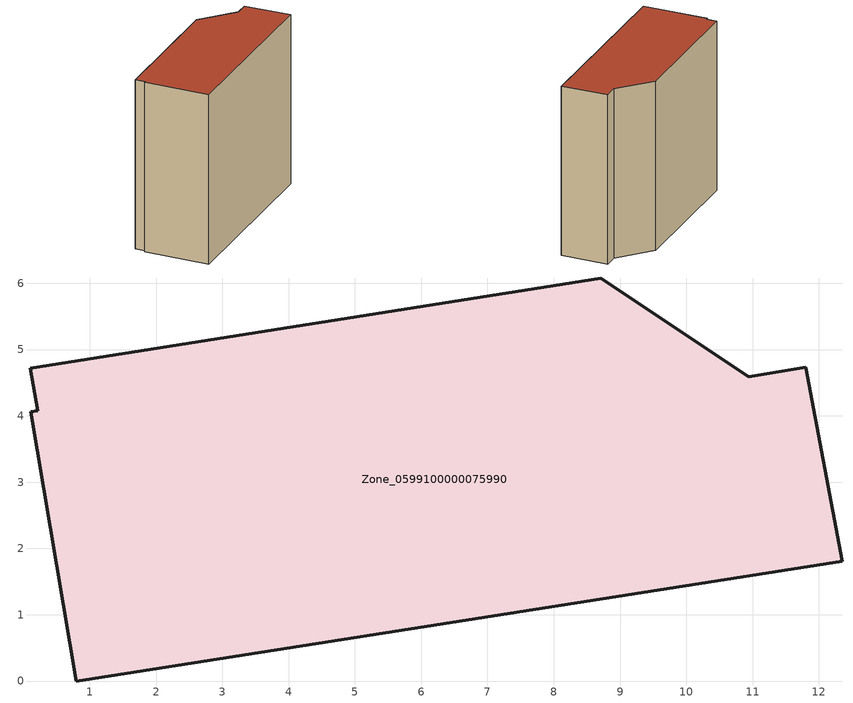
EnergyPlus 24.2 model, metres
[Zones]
Zone_0599100000075990
 floor ground (C_G): 0.1,4.72 8.71,6.08 10.94,4.59 11.8,4.73 12.35,1.81 0.8,0 0.11,4.06 0.22,4.08 z0
 wall outside (C_F): 12.35,1.81 11.8,4.73 10.94,4.59 8.71,6.08 0.1,4.72 0.22,4.08 0.11,4.06 0.8,0 12.35,1.81 z0:11.12
 roof outside (C_R): 8.71,6.08 0.1,4.72 0.22,4.08 0.11,4.06 0.8,0 12.35,1.81 11.8,4.73 10.94,4.59 z11.12
[BUILDING]
Pand.0599100000075990: North Axis=0; Terrain=City; Loads Convergence Tolerance Value=0.04; Temperature Convergence Tolerance Value=0.4; Solar Distribution=FullExterior; Maximum Number of Warmup Days=25; Minimum Number of Warmup Days=1
[Site:Location]
Rotterdam.The.Hague.AP_ZH_NLD Design_Conditions: Latitude=51.96; Longitude=4.45; Time Zone=1; Elevation=-4.5
[SITE:GROUNDTEMPERATURE:BUILDINGSURFACE]
18, 18, 18, 18, 18, 18, 18, 18, 18, 18, 18, 18
[MATERIAL] Thermal Absorptance=0.9; Solar Absorptance=0.7; Visible Absorptance=0.7
Name | Roughness | Thickness | Conductivity | Density | Specific Heat
G.TI.1946 | MediumSmooth | 0.15 | 1 | 540 | 1210
F.TI.1946 | Rough | 0.3 | 0.857143 | 1920 | 840
R.TI.1946 | MediumRough | 0.2 | 0.1 | 1500 | 1000
[CONSTRUCTION]
C_G: G.TI.1946
C_F: F.TI.1946
C_R: R.TI.1946
[ZONE]
Zone_0599100000075990: Type=1; Multiplier=1; Ceiling Height=Autocalculate; Volume=Autocalculate; Floor Area=autocalculate; Part of Total Floor Area=Yes
[ZONEINFILTRATION:DESIGNFLOWRATE]
Infil_Zone_0599100000075990: Zone or ZoneList or Space or SpaceList=Zone_0599100000075990; Schedule=AlwaysOn; Design Flow Rate Calculation Method=Flow/Area; Flow Rate per Floor Area=0.003; Constant Term Coefficient=1; Temperature Term Coefficient=0; Velocity Term Coefficient=0; Velocity Squared Term Coefficient=0
[HVACTEMPLATE:ZONE:IDEALLOADSAIRSYSTEM]
Zone_0599100000075990: Maximum Heating Supply Air Temperature=50; Minimum Cooling Supply Air Temperature=13; Maximum Heating Supply Air Humidity Ratio=0.0156; Minimum Cooling Supply Air Humidity Ratio=0.0077; Heating Limit=NoLimit; Cooling Limit=NoLimit; Dehumidification Control Type=ConstantSensibleHeatRatio; Cooling Sensible Heat Ratio=0.7; Dehumidification Setpoint=60; Humidification Control Type=None; Humidification Setpoint=30; Outdoor Air Method=None; Outdoor Air Flow Rate per Person=0.00944; Outdoor Air Flow Rate per Zone Floor Area=0; Outdoor Air Flow Rate per Zone=0; Demand Controlled Ventilation Type=None; Outdoor Air Economizer Type=NoEconomizer; Heat Recovery Type=None; Sensible Heat Recovery Effectiveness=0.7; Latent Heat Recovery Effectiveness=0.65
[ZONECONTROL:THERMOSTAT]
ThermostatControl_Zone_0599100000075990: Zone or ZoneList=Zone_0599100000075990; Control Type Schedule=DualSetpointControlType; Control 1=Thermostat_Zone_0599100000075990; Temperature Difference Between Cutout And Setpoint=0
[THERMOSTATSETPOINT:DUALSETPOINT]
Thermostat_Zone_0599100000075990: Heating Setpoint Temperature Schedule=HeatingSetpoint_Zone_0599100000075990; Cooling Setpoint Temperature Schedule=CoolingSetpoint_Zone_0599100000075990
[SCHEDULE:COMPACT]
HeatingSetpoint_Zone_0599100000075990: Through: 12/31, For: AllDays, Until: 24:00, 21
CoolingSetpoint_Zone_0599100000075990: Through: 12/31, For: AllDays, Until: 24:00, 24
DualSetpointControlType: Through: 12/31, For: AllDays, Until: 24:00, 4
AlwaysOn: Through: 12/31, For: AllDays, Until: 24:00, 1
